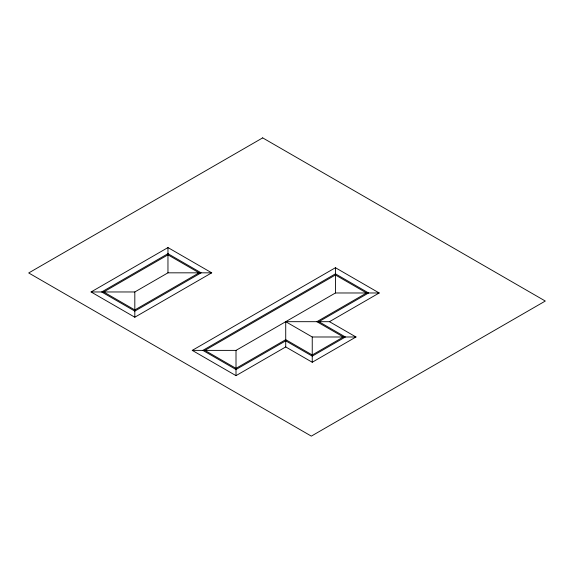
<?xml version="1.0" encoding="UTF-8"?>
<svg xmlns="http://www.w3.org/2000/svg" width="574" height="574" viewBox="0 0 574 574"><rect width="100%" height="100%" fill="white"/><g stroke="black" fill="none" stroke-linecap="round" stroke-linejoin="round"><path stroke-width="0.86" d="M91.072 291.965L167.96 247.573L211.713 272.829L134.818 317.221L91.072 291.965L134.818 291.965L167.96 272.829L211.713 272.829M192.254 350.384L335.438 267.721L379.192 292.977L329.476 321.684L285.723 321.684L285.723 346.94L236.007 375.647L192.254 350.384L236.007 350.384L335.438 292.977L379.192 292.977M285.723 346.94L312.242 362.251L355.988 336.988L329.476 321.684M285.723 321.684L312.242 336.988L355.988 336.988M335.438 267.721L335.438 292.977M312.242 336.988L312.242 362.251M236.007 350.384L236.007 375.647M167.96 247.573L167.96 272.829M134.818 291.965L134.818 317.221M262.677 137.875L28.7 272.959L311.323 436.125L545.3 301.041L262.677 137.875M167.96 253.694L101.677 291.965L134.818 311.101L201.108 272.829L167.96 253.694M167.96 254.842L103.664 291.965L134.818 309.953L199.121 272.829L167.96 254.842M335.438 273.841L202.866 350.384L236.007 369.52L285.723 340.82L312.242 356.124L345.383 336.988L318.864 321.684L368.587 292.977L335.438 273.841M335.438 274.989L204.853 350.384L236.007 368.372L285.723 339.672L312.242 354.976L343.396 336.988L316.877 321.684L366.592 292.977L335.438 274.989"/></g></svg>
